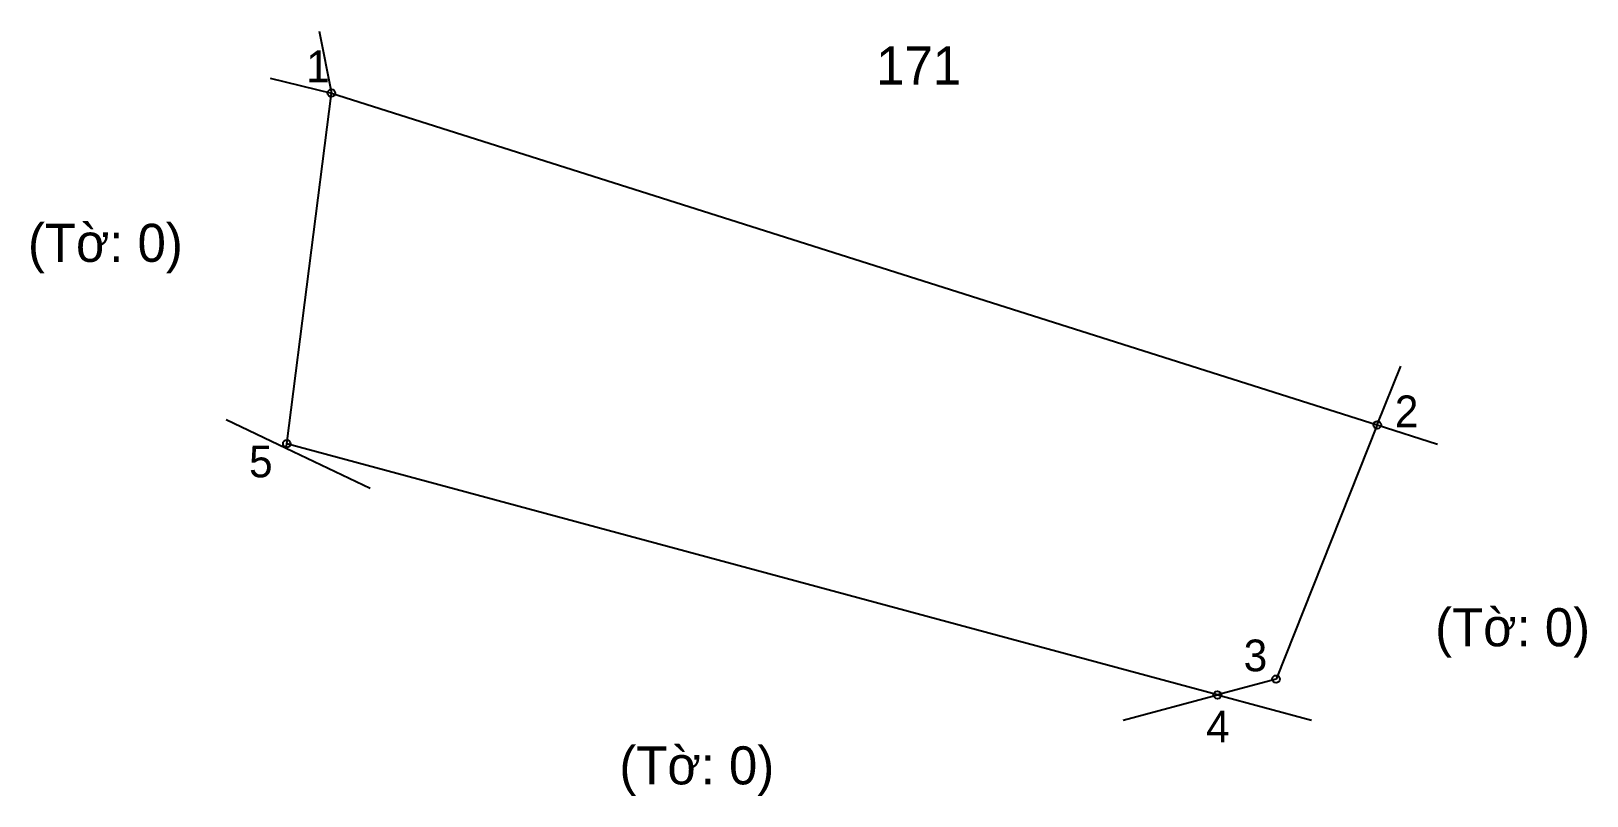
# Model space of a CAD drawing. Extents: x 550023.4 to 550118.3, y 1823447.2 to 1823493.9.
import ezdxf

# ---------------------------------------------------------------- set-up
doc = ezdxf.new("R2010")
doc.units = 0
for name, color, linetype in [('CanhThua', 7, 'Continuous'), ('MocDinhThua', 7, 'Continuous'), ('NhanTuCan', 7, 'Continuous'), ('RauThua', 7, 'Continuous'), ('SoHieuDinhThua', 7, 'Continuous')]:
    doc.layers.add(name, color=color, linetype=linetype)

msp = doc.modelspace()

# ---------------------------------------------------------------- linework, layer by layer
at = {"layer": 'CanhThua'}
for p, q in [((550038.96, 1823468.71), (550041.68, 1823490.09)), ((550041.68, 1823490.09), (550105.486, 1823469.86)), ((550105.486, 1823469.86), (550099.308, 1823454.364)), ((550095.73, 1823453.403), (550038.96, 1823468.71)), ((550099.308, 1823454.364), (550095.73, 1823453.403))]:
    msp.add_line(p, q, dxfattribs=at)
at = {"layer": 'MocDinhThua'}
for centre in [(550041.68, 1823490.09), (550105.486, 1823469.86), (550038.96, 1823468.71), (550099.308, 1823454.364), (550095.73, 1823453.403)]:
    msp.add_circle(centre, 0.232, dxfattribs=at)
at = {"layer": 'RauThua'}
for p, q in [((550040.937, 1823493.867), (550041.68, 1823490.09)), ((550037.94, 1823491.001), (550041.68, 1823490.09)), ((550105.486, 1823469.86), (550106.912, 1823473.435)), ((550035.251, 1823470.198), (550038.926, 1823468.444)), ((550105.486, 1823469.86), (550109.155, 1823468.697)), ((550038.926, 1823468.444), (550038.96, 1823468.71)), ((550038.926, 1823468.444), (550038.96, 1823468.71)), ((550038.926, 1823468.444), (550044.049, 1823465.999)), ((550089.988, 1823451.861), (550095.73, 1823453.403)), ((550095.73, 1823453.403), (550101.47, 1823451.855))]:
    msp.add_line(p, q, dxfattribs=at)

# ---------------------------------------------------------------- texts
at = {"layer": 'NhanTuCan'}
for s, p in [('171', (550074.918, 1823490.612)), ('(Tờ: 0)', (550023.168, 1823479.802)), ('(Tờ: 0)', (550109.018, 1823456.368)), ('(Tờ: 0)', (550059.248, 1823447.947))]:
    msp.add_text(s, height=2.3205, dxfattribs=at).set_placement(p)
at = {"layer": 'SoHieuDinhThua'}
for s, p in [('1', (550040.136, 1823490.753)), ('2', (550106.554, 1823469.721)), ('5', (550036.656, 1823466.667)), ('3', (550097.333, 1823454.842)), ('4', (550095.044, 1823450.502))]:
    msp.add_text(s, height=1.934, dxfattribs=at).set_placement(p)

doc.saveas('drawing.dxf')
